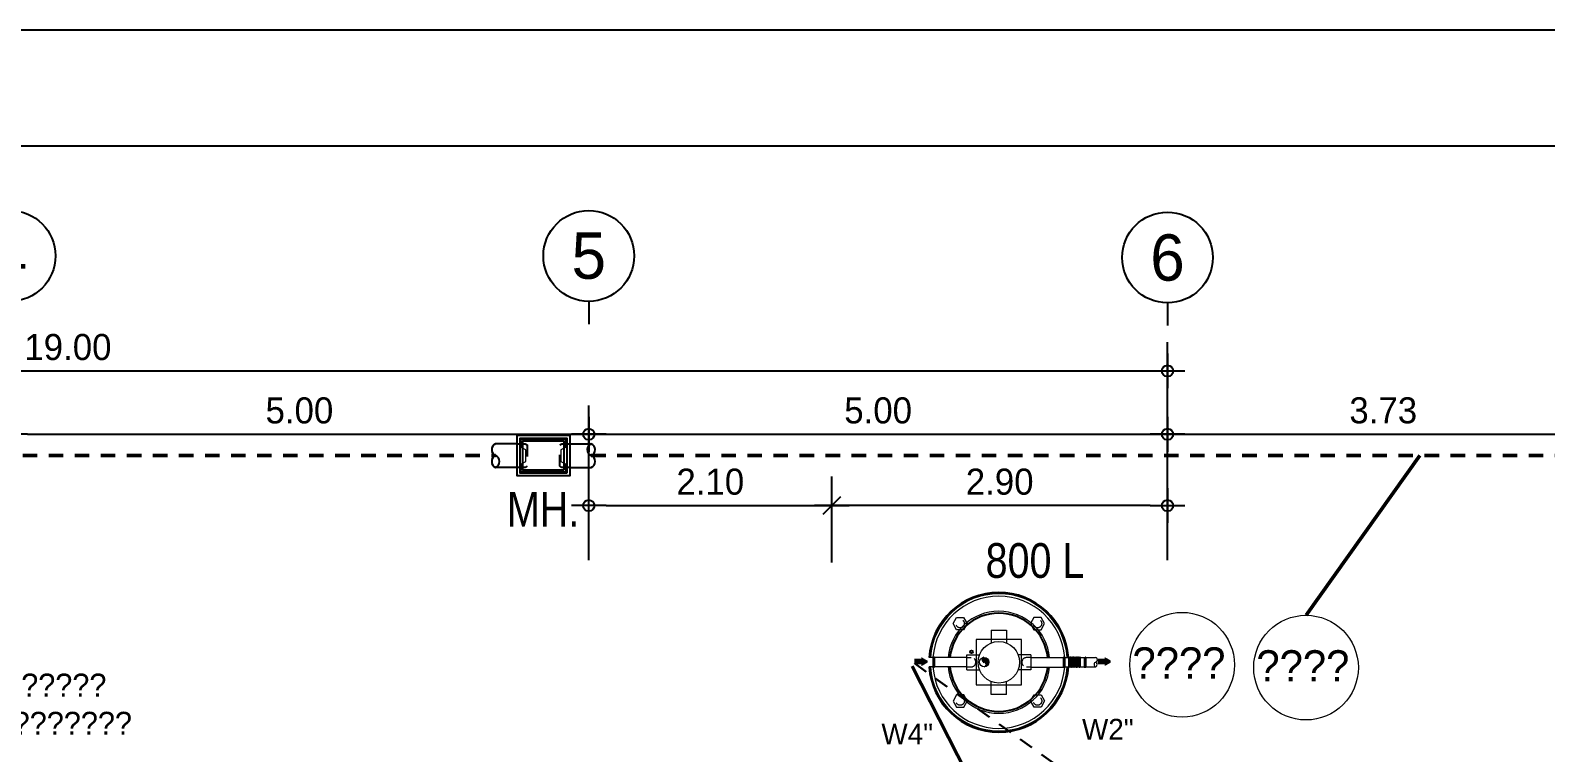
# Model space of a CAD drawing. Header units: inches. Extents: x -1366 to 1207, y -585 to 2554.
# Drawn here: x 733.99 to 747.08, y 2006.25 to 2012.49 of the extents above; entities that cross this region are included whole.
import ezdxf
from ezdxf.enums import TextEntityAlignment as Align

# ---------------------------------------------------------------- set-up
doc = ezdxf.new("R2010")
doc.units = ezdxf.units.IN
doc.header["$MEASUREMENT"] = 0
doc.header["$PDSIZE"] = 0.05
doc.linetypes.add('01-TOI$0$HIDDEN2', pattern=[0.1875, 0.125, -0.0625])
doc.linetypes.add('HIDDEN2', pattern=[0.1875, 0.125, -0.0625])
doc.layers.get('0').update_dxf_attribs({"linetype": 'CONTINUOUS'})
doc.layers.get('DEFPOINTS').update_dxf_attribs({"linetype": 'CONTINUOUS'})
for name, color, linetype, lineweight in [('0.01', 253, 'CONTINUOUS', 13), ('A-WALL', 2, 'CONTINUOUS', 13), ('d1', 2, 'CONTINUOUS', 18), ('f1', 1, 'CONTINUOUS', 9), ('f2', 7, 'CONTINUOUS', 5), ('wall2', 7, 'HIDDEN2', 5)]:
    doc.layers.add(name, color=color, linetype=linetype, lineweight=lineweight)
doc.layers.add('Bodr A3', color=13, linetype='CONTINUOUS', plot=False)
for name, color, linetype in [('DIM', 7, 'CONTINUOUS'), ('DIMS-BUBL', 5, 'CONTINUOUS'), ('GRID-BUBL', 5, 'CONTINUOUS'), ('GRID-TEXT', 3, 'CONTINUOUS'), ('HEAD', 7, 'CONTINUOUS'), ('L', 2, 'CONTINUOUS'), ('Line', 6, 'CONTINUOUS'), ('PIPE', 4, 'CONTINUOUS'), ('TEXT', 4, 'CONTINUOUS'), ('WALL', 7, 'CONTINUOUS')]:
    doc.layers.add(name, color=color, linetype=linetype)
doc.styles.add('cordia', font='CordiaUPC.ttf')
doc.styles.get("Standard").update_dxf_attribs({"font": 'CordiaUPC.ttf'})
doc.styles.add('style10', font='THSarabun.ttf')
doc.styles.add('STYLE3', font='upcdl.ttf')
doc.styles.add('style5', font='THSarabun.ttf')
doc.dimstyles.new('C-C100', dxfattribs={"dimtxt": 0.225, "dimasz": 0.15, "dimexe": 0.25, "dimexo": 0, "dimgap": 0.09, "dimtad": 1, "dimtih": 1, "dimtoh": 1, "dimzin": 0, "dimdsep": 46, "dimtxsty": 'style10', "dimblk1": 'B-2', "dimblk2": 'B-2', "dimsah": 1, "dimcen": 0.09, "dimdle": 0.18, "dimclrd": 1, "dimclre": 7, "dimclrt": 4, "dimadec": 0, "dimazin": 0, "dimtfac": 1, "dimtix": 1, "dimtmove": 2, "dimatfit": 3, "dimldrblk": 'B-2', "dimfxl": 1, "dimtolj": 1, "dimtzin": 0, "dimarcsym": 0})
doc.dimstyles.new('C-CC100', dxfattribs={"dimtxt": 0.225, "dimasz": 0.15, "dimexe": 0.25, "dimexo": 0, "dimgap": 0.09, "dimtad": 1, "dimtih": 1, "dimtoh": 1, "dimzin": 0, "dimdsep": 46, "dimtxsty": 'style10', "dimblk1": 'B-2', "dimblk2": 'B-2', "dimsah": 1, "dimcen": 0.09, "dimdle": 0.18, "dimclrd": 1, "dimclre": 7, "dimclrt": 2, "dimadec": 0, "dimazin": 0, "dimtfac": 1, "dimtix": 1, "dimtmove": 2, "dimatfit": 3, "dimldrblk": 'B-2', "dimfxl": 1, "dimtolj": 1, "dimtzin": 0, "dimarcsym": 0})
doc.dimstyles.new('C-L100', dxfattribs={"dimtxt": 0.225, "dimasz": 0.15, "dimexe": 0.25, "dimexo": 0, "dimgap": 0.09, "dimtad": 1, "dimtih": 1, "dimtoh": 1, "dimzin": 0, "dimdsep": 46, "dimtxsty": 'style10', "dimblk1": 'B-2', "dimblk2": 'B-3', "dimsah": 1, "dimcen": 0.09, "dimdle": 0.18, "dimclrd": 1, "dimclre": 7, "dimclrt": 4, "dimadec": 0, "dimazin": 0, "dimtfac": 1, "dimtix": 1, "dimtmove": 2, "dimatfit": 3, "dimldrblk": 'B-2', "dimfxl": 1, "dimtolj": 1, "dimtzin": 0, "dimarcsym": 0})

# ---------------------------------------------------------------- blocks, each defined once
blk = doc.blocks.new('B-2')
at = {"layer": 'DIM', "color": 2}
blk.add_line((0, 1), (0, -1), dxfattribs=at)
at = {"layer": 'DIM'}
blk.add_line((-1, 0), (1, 0), dxfattribs=at)
at = {"layer": 'DIM', "color": 2}
blk.add_circle((0, 0), 0.3249999999999993, dxfattribs=at)
blk = doc.blocks.new('*D709')
at = {"layer": 'DEFPOINTS', "color": 0, "transparency": 16777216}
for p in [(743.8116662609598, 2009.548961297462), (724.8116669439171, 2008.966672694704), (743.8116662609598, 2008.966672694704)]:
    blk.add_point(p, dxfattribs=at)
at = {"layer": 'DIM', "color": 7, "lineweight": -2, "transparency": 16777216}
for p, q in [((724.8116669439171, 2008.966672694704), (724.8116669439171, 2009.798961297462)), ((743.8116662609598, 2008.966672694704), (743.8116662609598, 2009.798961297462))]:
    blk.add_line(p, q, dxfattribs=at)
at = {"layer": 'DIM', "color": 1, "lineweight": -2, "transparency": 16777216}
blk.add_line((724.9616669439171, 2009.548961297462), (743.6616662609598, 2009.548961297462), dxfattribs=at)
at = {"layer": 'DIM', "color": 1, "lineweight": -2, "transparency": 16777216, "xscale": 0.15, "yscale": 0.15, "zscale": 0.15, "rotation": 180}
blk.add_blockref('B-2', (724.8116669439171, 2009.548961297462), dxfattribs=at)
at = {"layer": 'DIM', "color": 1, "lineweight": -2, "transparency": 16777216, "xscale": 0.15, "yscale": 0.15, "zscale": 0.15}
blk.add_blockref('B-2', (743.8116662609598, 2009.548961297462), dxfattribs=at)
at = {"layer": 'DIM', "color": 2, "transparency": 16777216, "insert": (734.3116666024384, 2009.754256328518), "char_height": 0.225, "attachment_point": 5, "style": 'style10'}
blk.add_mtext('\\A1;19.00', dxfattribs=at)
blk = doc.blocks.new('S-BBUP')
at = {"layer": 'GRID-BUBL'}
blk.add_line((0, 0.25), (0, 0), dxfattribs=at)
blk.add_circle((0, 0.7499999999999964), 0.5, dxfattribs=at)
at = {"layer": 'GRID-TEXT'}
blk.add_attdef('X', text='', height=0.5, dxfattribs=at).set_placement((0, 0.7499999999999964), align=Align.MIDDLE)
blk = doc.blocks.new('*D714')
at = {"layer": 'DEFPOINTS', "color": 0, "transparency": 16777216}
for p in [(743.8116697738886, 2009.001778211475), (738.8116697727289, 2008.509029708392), (743.8116697738886, 2008.509034150816)]:
    blk.add_point(p, dxfattribs=at)
at = {"layer": 'DIM', "color": 7, "lineweight": -2, "transparency": 16777216}
for p, q in [((738.8116697727289, 2008.509029708392), (738.8116697727289, 2009.251778211475)), ((743.8116697738886, 2008.509034150816), (743.8116697738886, 2009.251778211475))]:
    blk.add_line(p, q, dxfattribs=at)
at = {"layer": 'DIM', "color": 1, "lineweight": -2, "transparency": 16777216}
blk.add_line((738.9616697727289, 2009.001778211475), (743.6616697738887, 2009.001778211475), dxfattribs=at)
at = {"layer": 'DIM', "color": 1, "lineweight": -2, "transparency": 16777216, "xscale": 0.15, "yscale": 0.15, "zscale": 0.15, "rotation": 180}
blk.add_blockref('B-2', (738.8116697727289, 2009.001778211475), dxfattribs=at)
at = {"layer": 'DIM', "color": 1, "lineweight": -2, "transparency": 16777216, "xscale": 0.15, "yscale": 0.15, "zscale": 0.15}
blk.add_blockref('B-2', (743.8116697738886, 2009.001778211475), dxfattribs=at)
at = {"layer": 'DIM', "color": 4, "transparency": 16777216, "insert": (741.3116697733087, 2009.206840323277), "char_height": 0.225, "attachment_point": 5, "style": 'style10'}
blk.add_mtext('\\A1;5.00', dxfattribs=at)
blk = doc.blocks.new('B-3')
at = {"layer": 'DIM'}
blk.add_line((-1, 0), (1.000000000000001, 0), dxfattribs=at)
at = {"layer": 'DIM', "color": 7}
blk.add_line((-0.4949747468305832, -0.4949747468305827), (0.4949747468305832, 0.4949747468305823), dxfattribs=at)
blk = doc.blocks.new('*D717')
at = {"layer": 'DEFPOINTS', "color": 0, "transparency": 16777216}
for p in [(740.9116705553024, 2008.386038987641), (738.8116697727289, 2007.913700386632), (740.9116705553024, 2007.893298729233)]:
    blk.add_point(p, dxfattribs=at)
at = {"layer": 'DIM', "color": 7, "lineweight": -2, "transparency": 16777216}
for p, q in [((738.8116697727289, 2007.913700386632), (738.8116697727289, 2008.636038987641)), ((740.9116705553024, 2007.893298729233), (740.9116705553024, 2008.636038987641))]:
    blk.add_line(p, q, dxfattribs=at)
at = {"layer": 'DIM', "color": 1, "lineweight": -2, "transparency": 16777216}
blk.add_line((738.9616697727289, 2008.386038987641), (740.7616705553024, 2008.386038987641), dxfattribs=at)
at = {"layer": 'DIM', "color": 1, "lineweight": -2, "transparency": 16777216, "xscale": 0.15, "yscale": 0.15, "zscale": 0.15, "rotation": 180}
blk.add_blockref('B-2', (738.8116697727289, 2008.386038987641), dxfattribs=at)
at = {"layer": 'DIM', "color": 1, "lineweight": -2, "transparency": 16777216, "xscale": 0.15, "yscale": 0.15, "zscale": 0.15}
blk.add_blockref('B-3', (740.9116705553024, 2008.386038987641), dxfattribs=at)
at = {"layer": 'DIM', "color": 4, "transparency": 16777216, "insert": (739.8616701640157, 2008.591101099442), "char_height": 0.225, "attachment_point": 5, "style": 'style10'}
blk.add_mtext('\\A1;2.10', dxfattribs=at)
blk = doc.blocks.new('*D718')
at = {"layer": 'DEFPOINTS', "color": 0, "transparency": 16777216}
for p in [(740.9116705553024, 2008.386033042735), (740.9116705553024, 2007.893298729233), (743.8116697728317, 2007.913694441726)]:
    blk.add_point(p, dxfattribs=at)
at = {"layer": 'DIM', "color": 7, "lineweight": -2, "transparency": 16777216}
for p, q in [((740.9116705553024, 2007.893298729233), (740.9116705553024, 2008.636033042735)), ((743.8116697728317, 2007.913694441726), (743.8116697728317, 2008.636033042735))]:
    blk.add_line(p, q, dxfattribs=at)
at = {"layer": 'DIM', "color": 1, "lineweight": -2, "transparency": 16777216}
blk.add_line((743.6616697728317, 2008.386033042735), (741.0616705553024, 2008.386033042735), dxfattribs=at)
at = {"layer": 'DIM', "color": 1, "lineweight": -2, "transparency": 16777216, "xscale": 0.15, "yscale": 0.15, "zscale": 0.15}
blk.add_blockref('B-2', (743.8116697728317, 2008.386033042735), dxfattribs=at)
at = {"layer": 'DIM', "color": 1, "lineweight": -2, "transparency": 16777216, "xscale": 0.15, "yscale": 0.15, "zscale": 0.15, "rotation": 180}
blk.add_blockref('B-3', (740.9116705553024, 2008.386033042735), dxfattribs=at)
at = {"layer": 'DIM', "color": 4, "transparency": 16777216, "insert": (742.361670164067, 2008.59132807379), "char_height": 0.225, "attachment_point": 5, "style": 'style10'}
blk.add_mtext('\\A1;2.90', dxfattribs=at)
blk = doc.blocks.new('*D720')
at = {"layer": 'DEFPOINTS', "color": 0, "transparency": 16777216}
for p in [(738.8116697726252, 2009.001778199578), (733.8116697726263, 2008.529433653663), (738.8116697726252, 2008.509043886076)]:
    blk.add_point(p, dxfattribs=at)
at = {"layer": 'DIM', "color": 7, "lineweight": -2, "transparency": 16777216}
for p, q in [((733.8116697726263, 2008.529433653663), (733.8116697726263, 2009.251778199578)), ((738.8116697726252, 2008.509043886076), (738.8116697726252, 2009.251778199578))]:
    blk.add_line(p, q, dxfattribs=at)
at = {"layer": 'DIM', "color": 1, "lineweight": -2, "transparency": 16777216}
blk.add_line((733.9616697726262, 2009.001778199578), (738.6616697726253, 2009.001778199578), dxfattribs=at)
at = {"layer": 'DIM', "color": 1, "lineweight": -2, "transparency": 16777216, "xscale": 0.15, "yscale": 0.15, "zscale": 0.15, "rotation": 180}
blk.add_blockref('B-2', (733.8116697726263, 2009.001778199578), dxfattribs=at)
at = {"layer": 'DIM', "color": 1, "lineweight": -2, "transparency": 16777216, "xscale": 0.15, "yscale": 0.15, "zscale": 0.15}
blk.add_blockref('B-2', (738.8116697726252, 2009.001778199578), dxfattribs=at)
at = {"layer": 'DIM', "color": 4, "transparency": 16777216, "insert": (736.3116697726257, 2009.206840311379), "char_height": 0.225, "attachment_point": 5, "style": 'style10'}
blk.add_mtext('\\A1;5.00', dxfattribs=at)
blk = doc.blocks.new('*D734')
at = {"layer": 'DEFPOINTS', "color": 0, "transparency": 16777216}
for p in [(747.5393966604618, 2009.001778211475), (743.8116697738886, 2008.529439610467), (747.5393966604618, 2008.509037953068)]:
    blk.add_point(p, dxfattribs=at)
at = {"layer": 'DIM', "color": 7, "lineweight": -2, "transparency": 16777216}
for p, q in [((743.8116697738886, 2008.529439610467), (743.8116697738886, 2009.251778211475)), ((747.5393966604618, 2008.509037953068), (747.5393966604618, 2009.251778211475))]:
    blk.add_line(p, q, dxfattribs=at)
at = {"layer": 'DIM', "color": 1, "lineweight": -2, "transparency": 16777216}
blk.add_line((743.9616697738886, 2009.001778211475), (747.3893966604618, 2009.001778211475), dxfattribs=at)
at = {"layer": 'DIM', "color": 1, "lineweight": -2, "transparency": 16777216, "xscale": 0.15, "yscale": 0.15, "zscale": 0.15, "rotation": 180}
blk.add_blockref('B-2', (743.8116697738886, 2009.001778211475), dxfattribs=at)
at = {"layer": 'DIM', "color": 1, "lineweight": -2, "transparency": 16777216, "xscale": 0.15, "yscale": 0.15, "zscale": 0.15}
blk.add_blockref('B-3', (747.5393966604618, 2009.001778211475), dxfattribs=at)
at = {"layer": 'DIM', "color": 4, "transparency": 16777216, "insert": (745.6755332171751, 2009.207306161786), "char_height": 0.225, "attachment_point": 5, "style": 'style10'}
blk.add_mtext('\\A1;3.73', dxfattribs=at)
blk = doc.blocks.new('*X133')
at = {"color": 0}
for p, q in [((4.500591891479366, 4.025), (4.605025397142815, 4.025)), ((4.500591891479366, 4.02375), (4.607190460652276, 4.02375)), ((4.500591891479366, 4.0225), (4.609355524161738, 4.0225)), ((4.500591891479366, 4.02125), (4.611520587671198, 4.02125)), ((4.500591891479366, 4.02), (4.613685651180659, 4.02)), ((4.500591891479366, 4.01875), (4.615850714690121, 4.01875)), ((4.500591891479366, 4.0175), (4.618015778199582, 4.0175)), ((4.500591891479366, 4.01625), (4.620180841709042, 4.01625)), ((4.500591891479366, 4.015), (4.622345905218505, 4.015)), ((4.500591891479366, 4.01375), (4.624510968727965, 4.01375)), ((4.576339022168385, 4.04125), (4.576879571519822, 4.04125)), ((4.576339022168385, 4.04), (4.579044635029282, 4.04)), ((4.576339022168385, 4.03875), (4.581209698538743, 4.03875)), ((4.576339022168385, 4.0375), (4.583374762048205, 4.0375)), ((4.576339022168385, 4.03625), (4.585539825557666, 4.03625)), ((4.576339022168385, 4.035), (4.587704889067126, 4.035)), ((4.576339022168385, 4.03375), (4.589869952576587, 4.03375)), ((4.576339022168385, 4.0325), (4.592035016086049, 4.0325)), ((4.576339022168385, 4.03125), (4.59420007959551, 4.03125)), ((4.576339022168385, 4.03), (4.59636514310497, 4.03)), ((4.576339022168385, 4.02875), (4.598530206614431, 4.02875)), ((4.576339022168385, 4.0275), (4.600695270123893, 4.0275)), ((4.576339022168385, 4.02625), (4.602860333633354, 4.02625)), ((4.500591891479366, 4.0125), (4.626676032237426, 4.0125)), ((4.500591891479366, 4.01125), (4.628841095746886, 4.01125)), ((4.500591891479366, 4.01), (4.631006159256349, 4.01)), ((4.500591891479366, 4.00875), (4.633171222765809, 4.00875)), ((4.500591891479366, 4.0075), (4.63533628627527, 4.0075)), ((4.500591891479366, 4.00625), (4.637501349784732, 4.00625)), ((4.500591891479366, 4.005), (4.637994396679455, 4.005)), ((4.500591891479366, 4.00375), (4.635829333169995, 4.00375)), ((4.500591891479366, 4.0025), (4.633664269660534, 4.0025)), ((4.500591891479366, 4.00125), (4.631499206151072, 4.00125)), ((4.500591891479366, 4), (4.629334142641611, 4)), ((4.500591891479366, 3.99875), (4.627169079132151, 3.99875)), ((4.500591891479366, 3.9975), (4.625004015622689, 3.9975)), ((4.500591891479366, 3.99625), (4.622838952113229, 3.99625)), ((4.500591891479366, 3.995), (4.620673888603767, 3.995)), ((4.500591891479366, 3.99375), (4.618508825094306, 3.99375)), ((4.500591891479366, 3.9925), (4.616343761584845, 3.9925)), ((4.500591891479366, 3.99125), (4.614178698075383, 3.99125)), ((4.500591891479366, 3.99), (4.612013634565923, 3.99)), ((4.500591891479366, 3.98875), (4.609848571056461, 3.98875)), ((4.500591891479366, 3.9875), (4.607683507547001, 3.9875)), ((4.500591891479366, 3.98625), (4.605518444037539, 3.98625)), ((4.576339022168385, 3.985), (4.603353380528078, 3.985)), ((4.576339022168385, 3.98375), (4.601188317018617, 3.98375)), ((4.576339022168385, 3.9825), (4.599023253509156, 3.9825)), ((4.576339022168385, 3.98125), (4.596858189999695, 3.98125)), ((4.576339022168385, 3.98), (4.594693126490234, 3.98)), ((4.576339022168385, 3.97875), (4.592528062980773, 3.97875)), ((4.576339022168385, 3.9775), (4.590362999471312, 3.9775)), ((4.576339022168385, 3.97625), (4.588197935961851, 3.97625)), ((4.576339022168385, 3.975), (4.58603287245239, 3.975)), ((4.576339022168385, 3.97375), (4.583867808942928, 3.97375)), ((4.576339022168385, 3.9725), (4.581702745433467, 3.9725)), ((4.576339022168385, 3.97125), (4.579537681924006, 3.97125)), ((4.576339022168385, 3.97), (4.577372618414545, 3.97))]:
    blk.add_line(p, q, dxfattribs=at)

msp = doc.modelspace()

# ---------------------------------------------------------------- hatches: boundary and pattern name
msp.add_hatch(color=256).paths.add_polyline_path([(742.2282514090657, 2007.074335798858, 0.7897178999567367), (742.2282774012833, 2007.033560471774, -0.7897178999577046), (742.2283033935005, 2006.992785144689, 0.4142135623733279), (742.2690527283689, 2007.033586463991, 0.4142135623731614)])

# ---------------------------------------------------------------- linework, layer by layer
at = {"lineweight": 50}
for p, q in [((745.9914112738309, 2008.818169105961), (745.0083167362282, 2007.438474467779)), ((742.3616759526539, 2005.517894750788), (741.6069240752045, 2006.998803197055))]:
    msp.add_line(p, q, dxfattribs=at)
at = {"linetype": '01-TOI$0$HIDDEN2', "lineweight": 30}
msp.add_line((741.624632292789, 2007.023513052201), (743.5336232664699, 2005.655442404721), dxfattribs=at)
at = {"lineweight": 18}
for centre in [(743.9376526911328, 2007.011440236932), (745.0083167362282, 2006.986267682912)]:
    msp.add_circle(centre, 0.4522067848671739, dxfattribs=at)
at = {"layer": 'A-WALL', "color": 1}
msp.add_lwpolyline([(738.2684711492105, 2008.767510185098), (738.2684711492105, 2008.8687307928), (738.2281323811752, 2008.888900176818), (738.2281323811752, 2008.95949302088), (738.6113506775124, 2008.95949302088), (738.6113506775124, 2008.888900176818), (738.5710119094759, 2008.8687307928), (738.5710119094759, 2008.767883872711), (738.6113506775124, 2008.747714488694), (738.6113506775124, 2008.677121644632), (738.2281323811752, 2008.677121644632), (738.2281323811752, 2008.74734080108)], close=True, dxfattribs=at)
at = {"layer": 'Bodr A3'}
msp.add_lwpolyline([(712.8852396065421, 1982.791566582259), (754.8852396065421, 1982.791566582259), (754.8852396065421, 2012.491566582259), (712.8852396065421, 2012.491566582259)], close=True, dxfattribs=at)
at = {"layer": 'd1'}
for p, q in [((742.0769865275211, 2007.074239375115), (741.7992823871937, 2007.074062352712)), ((742.6315319212035, 2007.073109882117), (742.9092360615309, 2007.073286904519)), ((743.1062655742089, 2007.074895488666), (743.1909877418243, 2007.074949494781)), ((742.0770385119558, 2006.992688720945), (741.7993343716284, 2006.992511698543)), ((742.6315839056383, 2006.991559227947), (742.9096091730128, 2006.991736455052)), ((743.1063175586437, 2006.993344834497), (743.1910397262591, 2006.993398840612))]:
    msp.add_line(p, q, dxfattribs=at)
msp.add_circle((742.2282774012833, 2007.033560471774), 0.0407753353691496, dxfattribs=at)
for centre, radius, start, end in [((743.1844277757418, 2007.054846991751), 0.0211457745919914, 289.2436940927908, 71.92715768519491), ((742.2234324549199, 2007.013169711537), 0.0209584495671983, 283.4389588866824, 76.63408745075934), ((743.1986603761575, 2007.014076667608), 0.0220373962655933, 109.2436940927908, 249.7690339057586), ((743.1793126323323, 2007.014243363642), 0.0239169160289712, 299.3620332845392, 59.65069471406873)]:
    msp.add_arc(centre, radius, start, end, dxfattribs=at)
at = {"layer": 'f1'}
for p, q in [((741.7946068966276, 2007.074359886606), (741.7511934058814, 2007.074332212692)), ((741.7845883987634, 2007.074353500318), (741.7846407663233, 2006.992201817827)), ((741.7939389967707, 2007.074359460853), (741.7939913643309, 2006.992207778362)), ((741.7992821956311, 2007.074362866873), (741.7993345631912, 2006.992211184382)), ((742.9092349246387, 2007.075070405834), (742.9092872921985, 2006.992918723343)), ((742.9139102236422, 2007.075073386102), (742.95732371439, 2007.075101060015)), ((742.9145781235006, 2007.075073811854), (742.9146304910605, 2006.992922129363)), ((742.9239287215078, 2007.075079772389), (742.9239810890676, 2006.992928089898)), ((742.95732371439, 2007.075101060015), (742.9573780446858, 2006.989870332869)), ((742.9606610784288, 2007.078452862626), (742.9573780446858, 2006.989870332869)), ((742.9640637551113, 2006.996573927033), (742.9673443475026, 2007.071757772455)), ((742.9740190755829, 2007.078461377676), (742.9707470241851, 2006.989878836862)), ((742.9807023446565, 2007.071766287505), (742.9774217522638, 2006.996582442083)), ((742.9873770727354, 2007.078469892727), (742.9841050213377, 2006.989887351912)), ((742.994060341809, 2007.071774802556), (742.9907797494179, 2006.996590957133)), ((743.0007350698879, 2007.078478407777), (742.9974630184915, 2006.989895866962)), ((743.0074183389615, 2007.071783317606), (743.0041377465704, 2006.996599472184)), ((743.014093067042, 2007.078486922827), (743.0108210156427, 2006.989904382013)), ((743.0207763361159, 2007.071791832656), (743.017495743723, 2006.996607987234)), ((743.0274510641946, 2007.078495437877), (743.0241790127968, 2006.989912897063)), ((743.0341343332668, 2007.071800347707), (743.0308537408771, 2006.996616502285)), ((743.0408090613473, 2007.078503952928), (743.0375370099496, 2006.989921412113)), ((743.0474923304209, 2007.071808862757), (743.0442117380283, 2006.996625017335)), ((743.0541670585012, 2007.078512467978), (743.0508950071021, 2006.989929927164)), ((743.058176592895, 2007.075165348646), (743.1015900836428, 2007.075193022559)), ((743.058176592895, 2007.075165348646), (743.0582289604549, 2006.993013666155)), ((743.091972202958, 2007.075186891645), (743.0920245705179, 2006.993035209154)), ((743.1015900836428, 2007.075193022559), (743.1016424512027, 2006.993041340068)), ((743.1062653826464, 2007.075196002827), (743.1063177502062, 2006.993044320336)), ((741.7946592641874, 2006.992208204115), (741.7512457734413, 2006.992180530201)), ((741.7853419573999, 2006.992202264801), (741.7853425658095, 2006.991247821204)), ((741.7853428032481, 2006.990875339307), (741.7853432147922, 2006.990229729013)), ((741.7857326663634, 2006.992202513858), (741.7857333473496, 2006.991134215548)), ((741.7860115404014, 2006.989562254909), (741.7862370622906, 2006.989562398667)), ((741.7914450612061, 2006.98919210552), (741.7872691972661, 2006.989189443617)), ((741.7914455360267, 2006.988447229911), (741.7872696720867, 2006.988444568008)), ((741.792291790036, 2006.990021428495), (741.7921660623092, 2006.99002134835)), ((741.7926827891472, 2006.989566507493), (741.792457267258, 2006.989566363735)), ((741.7929582968959, 2006.992207119834), (741.7929589778823, 2006.991138821524)), ((741.7933490058592, 2006.992207368891), (741.7933496142691, 2006.991252925294)), ((741.7933498517075, 2006.990880443397), (741.7933502632513, 2006.990234833104)), ((742.9139625912021, 2006.99292170361), (742.9573760819499, 2006.992949377524)), ((742.9152728495287, 2006.992922538834), (742.9152734579386, 2006.991968095237)), ((742.915273695377, 2006.99159561334), (742.9152741069211, 2006.990950003047)), ((742.9156635584936, 2006.992922787891), (742.9156642394801, 2006.991854489582)), ((742.9159424325319, 2006.990282528942), (742.9161679544211, 2006.990282672701)), ((742.9163328513487, 2006.990737948058), (742.9164585790741, 2006.990738028204)), ((742.9171806367933, 2006.98990970525), (742.9213565007317, 2006.989912367154)), ((742.9171811116139, 2006.989164829641), (742.9213569755525, 2006.989167491544)), ((742.922613681279, 2006.990286781527), (742.9223881593898, 2006.990286637768)), ((742.922889189028, 2006.992927393867), (742.9228898700142, 2006.991859095557)), ((742.923279897991, 2006.992927642924), (742.9232805064009, 2006.991973199327)), ((742.9232807438393, 2006.99160071743), (742.9232811553834, 2006.990955107137)), ((743.0582289604549, 2006.993013666155), (743.1016424512027, 2006.993041340068)), ((743.0926669289893, 2006.993035618625), (743.0926675373989, 2006.992081175028)), ((743.0926677748375, 2006.991708693131), (743.0926681863814, 2006.991063082838)), ((743.0930576379528, 2006.993035867682), (743.093058318939, 2006.991967569373)), ((743.0933365119909, 2006.990395608733), (743.0935620338801, 2006.990395752492)), ((743.0945747162509, 2006.990022785041), (743.0987505801907, 2006.990025446945)), ((743.0945751910715, 2006.989277909432), (743.0987510550115, 2006.989280571335)), ((743.1000077607366, 2006.990399861318), (743.0997822388474, 2006.990399717559)), ((743.1002832684853, 2006.993040473658), (743.1002839494718, 2006.991972175348)), ((743.1006739774487, 2006.993040722715), (743.1006745858583, 2006.992086279118)), ((743.1006748232967, 2006.991713797221), (743.1006752348408, 2006.991068186928))]:
    msp.add_line(p, q, dxfattribs=at)
for points in [[(741.7843529753331, 2006.992201634375, 0.0573176848273075), (741.7843252650209, 2006.991959342307, 0.1298903614386412), (741.7843531969918, 2006.991853907176, 0.0422197238641389), (741.784485620745, 2006.991661046417, 0.0222975392552602), (741.784780868054, 2006.991331576922, 0.0589530104337124), (741.7853654228429, 2006.99086102565, -0.1009355399458523), (741.7856848768595, 2006.990556677951, -0.0258924275732519), (741.7858381881881, 2006.990310310934, -0.0081319268808828), (741.7862716173179, 2006.989494988066, -0.0293551253736896), (741.7864525647583, 2006.989082789819, 0.0605556526830951), (741.7865528262512, 2006.988888273663, 0.1720089231143329), (741.7865836054825, 2006.988865679671, 0.0430471570641487), (741.7867289094888, 2006.988835240493)], [(741.784589712033, 2006.992201785282, 0.0326242948396), (741.7847642372876, 2006.991883265067, 0.040866909058604), (741.784939389393, 2006.991651982958, 0.0286158276324982), (741.7853652144345, 2006.991227576906, 0.1251259338076686), (741.7854891355153, 2006.991163446835, 0.0433565792381416), (741.7856700265734, 2006.991137597635, 0.0109376545241316), (741.7863926822329, 2006.991113448329, 0.0208193524414549), (741.7867739984486, 2006.991124930221, -0.0262650897335395), (741.7870764121749, 2006.991130742329, -0.1784894149845727), (741.7872753419624, 2006.991049770044, -0.0901547101801724), (741.787527142679, 2006.990719334672)], [(741.794101251226, 2006.992207848409, -0.0326242948396), (741.7939271321943, 2006.991889105952, -0.040866909058604), (741.7937522750926, 2006.991657600729, -0.0286158276324982), (741.7933269914722, 2006.991232652137, -0.1251259338076686), (741.7932031522528, 2006.991168364132, -0.0433565792381416), (741.7930222942953, 2006.991142284335, -0.0109376545241316), (741.7922996700108, 2006.991117213736, -0.0208193524414549), (741.791918339467, 2006.991128209479, 0.0262650897335395), (741.7916159185766, 2006.991133636036, 0.1784894149845727), (741.7914170921822, 2006.991052410201, 0.0901547101801724), (741.7911657129418, 2006.990721654078)], [(741.7943379879262, 2006.992207999317, -0.0573176848273075), (741.7943660071135, 2006.991965742774, -0.1298903614386412), (741.7943382095846, 2006.991860272119, -0.0422197238641389), (741.7942060318185, 2006.991667242689, -0.0222975392552602), (741.793911204788, 2006.991337397052, -0.0589530104337124), (741.793327250381, 2006.990866100914, 0.1009355399458523), (741.793008184635, 2006.990561346191, 0.0258924275732519), (741.7928551875241, 2006.990314783917, 0.0081319268808828), (741.7924227982005, 2006.989498909134, 0.0293551253736896), (741.7922423764182, 2006.989086480532, -0.0605556526830951), (741.7921423629966, 2006.988891836711, -0.1720089231143329), (741.7921116125942, 2006.988869203497, -0.0430471570641487), (741.7919663475125, 2006.988838579096)], [(742.9142838674636, 2006.992921908408, 0.0573176848273075), (742.914256157153, 2006.99267961634, 0.1298903614386412), (742.9142840891222, 2006.99257418121, 0.0422197238641389), (742.9144165128741, 2006.992381320451, 0.0222975392552602), (742.9147117601847, 2006.992051850955, 0.0589530104337124), (742.9152963149718, 2006.991581299683, -0.1009355399458523), (742.9156157689913, 2006.991276951984, -0.0258924275732519), (742.9157690803186, 2006.991030584967, -0.0081319268808828), (742.9162025094497, 2006.990215262099, -0.0293551253736896), (742.9163834568888, 2006.989803063852, 0.0605556526830951), (742.9164837183816, 2006.989608547696, 0.1720089231143329), (742.9165144976128, 2006.989585953704, 0.0430471570641487), (742.9166598016193, 2006.989555514526)], [(742.9145206041649, 2006.992922059315, 0.0326242948396), (742.9146951294197, 2006.992603539101, 0.040866909058604), (742.9148702815232, 2006.992372256991, 0.0286158276324982), (742.9152961065647, 2006.991947850939, 0.1251259338076686), (742.9154200276441, 2006.991883720868, 0.0433565792381416), (742.9156009187022, 2006.991857871668, 0.0109376545241316), (742.9163235743633, 2006.991833722362, 0.0208193524414549), (742.916704890579, 2006.991845204254, -0.0262650897335395), (742.9170073043051, 2006.991851016363, -0.1784894149845727), (742.9172062340942, 2006.991770044077, -0.0901547101801724), (742.9174580348094, 2006.991439608706)], [(742.9240321433567, 2006.992928122443, -0.0326242948396), (742.9238580243234, 2006.992609379985, -0.040866909058604), (742.9236831672233, 2006.992377874762, -0.0286158276324982), (742.923257883604, 2006.991952926171, -0.1251259338076686), (742.9231340443832, 2006.991888638165, -0.0433565792381416), (742.9229531864271, 2006.991862558369, -0.0109376545241316), (742.9222305621413, 2006.991837487769, -0.0208193524414549), (742.9218492315972, 2006.991848483512, 0.0262650897335395), (742.9215468107086, 2006.99185391007, 0.1784894149845727), (742.9213479843127, 2006.991772684234, 0.0901547101801724), (742.9210966050723, 2006.991441928111)], [(742.9242688800564, 2006.99292827335, -0.0573176848273075), (742.9242968992439, 2006.992686016807, -0.1298903614386412), (742.924269101715, 2006.992580546152, -0.0422197238641389), (742.9241369239489, 2006.992387516723, -0.0222975392552602), (742.9238420969184, 2006.992057671085, -0.0589530104337124), (742.9232581425115, 2006.991586374947, 0.1009355399458523), (742.9229390767641, 2006.991281620224, 0.0258924275732519), (742.9227860796545, 2006.99103505795, 0.0081319268808828), (742.9223536903296, 2006.990219183167, 0.0293551253736896), (742.9221732685501, 2006.989806754565, -0.0605556526830951), (742.9220732551257, 2006.989612110744, -0.1720089231143329), (742.922042504726, 2006.989589477531, -0.0430471570641487), (742.9218972396429, 2006.989558853129)], [(743.0916779469226, 2006.993034988199, 0.0573176848273075), (743.0916502366103, 2006.992792696131, 0.1298903614386412), (743.0916781685812, 2006.992687261, 0.0422197238641389), (743.0918105923329, 2006.992494400242, 0.0222975392552602), (743.0921058396436, 2006.992164930746, 0.0589530104337124), (743.0926903944307, 2006.991694379474, -0.1009355399458523), (743.0930098484487, 2006.991390031775, -0.0258924275732519), (743.0931631597775, 2006.991143664758, -0.0081319268808828), (743.0935965889073, 2006.99032834189, -0.0293551253736896), (743.0937775363477, 2006.989916143643, 0.0605556526830951), (743.0938777978392, 2006.989721627487, 0.1720089231143329), (743.0939085770719, 2006.989699033495, 0.0430471570641487), (743.0940538810783, 2006.989668594317)], [(743.0919146836225, 2006.993035139106, 0.0326242948396), (743.092089208877, 2006.992716618892, 0.040866909058604), (743.0922643609822, 2006.992485336782, 0.0286158276324982), (743.0926901860237, 2006.99206093073, 0.1251259338076686), (743.0928141071031, 2006.991996800659, 0.0433565792381416), (743.0929949981628, 2006.991970951459, 0.0109376545241316), (743.0937176538223, 2006.991946802153, 0.0208193524414549), (743.094098970038, 2006.991958284045, -0.0262650897335395), (743.0944013837643, 2006.991964096154, -0.1784894149845727), (743.0946003135516, 2006.991883123868, -0.0901547101801724), (743.0948521142684, 2006.991552688497)], [(743.1014262228155, 2006.993041202234, -0.0326242948396), (743.1012521037837, 2006.992722459776, -0.040866909058604), (743.101077246682, 2006.992490954553, -0.0286158276324982), (743.1006519630614, 2006.992066005962, -0.1251259338076686), (743.1005281238406, 2006.992001717956, -0.0433565792381416), (743.1003472658847, 2006.99197563816, -0.0109376545241316), (743.0996246416003, 2006.99195056756, -0.0208193524414549), (743.0992433110564, 2006.991961563303, 0.0262650897335395), (743.098940890166, 2006.991966989861, 0.1784894149845727), (743.0987420637716, 2006.991885764025, 0.0901547101801724), (743.0984906845313, 2006.991555007902)], [(743.1016629595154, 2006.993041353141, -0.0573176848273075), (743.1016909787029, 2006.992799096598, -0.1298903614386412), (743.101663181174, 2006.992693625943, -0.0422197238641389), (743.1015310034063, 2006.992500596514, -0.0222975392552602), (743.1012361763774, 2006.992170750876, -0.0589530104337124), (743.1006522219691, 2006.991699454738, 0.1009355399458523), (743.1003331562245, 2006.991394700015, 0.0258924275732519), (743.1001801591133, 2006.991148137742, 0.0081319268808828), (743.0997477697899, 2006.990332262958, 0.0293551253736896), (743.0995673480077, 2006.989919834356, -0.0605556526830951), (743.0994673345845, 2006.989725190535, -0.1720089231143329), (743.0994365841834, 2006.989702557322, -0.0430471570641487), (743.0992913191019, 2006.98967193292)]]:
    msp.add_lwpolyline(points, format="xyb", dxfattribs=at)
for points in [[(741.7870544076088, 2006.988816868744), (741.7882071584718, 2006.986823181724), (741.7905101175086, 2006.986824649745), (741.7916603256826, 2006.988819804784), (741.7905075748226, 2006.990813491804), (741.7882046157856, 2006.990812023783)], [(742.9215717652082, 2006.989540066418), (742.9204215570344, 2006.987544911378), (742.9181185979974, 2006.987543443358), (742.916965847136, 2006.989537130377), (742.9181160553114, 2006.991532285417), (742.9204190143482, 2006.991533753437)], [(743.0989658446688, 2006.989653146209), (743.0978156364918, 2006.987657991169), (743.0955126774547, 2006.987656523149), (743.094359926595, 2006.989650210168), (743.095510134769, 2006.991645365208), (743.0978130938058, 2006.991646833228)]]:
    msp.add_lwpolyline(points, close=True, dxfattribs=at)
for centre, radius in [((742.3542854862926, 2007.032476187851), 0.1794114756242584), ((741.7893476285008, 2006.988836909794), 0.0026187195438929), ((742.9192785206312, 2006.989557183828), 0.0026187195438929), ((743.0966726000902, 2006.989670263618), 0.0026187195438929)]:
    msp.add_circle(centre, radius, dxfattribs=at)
for centre, radius, start, end in [((742.3542854862926, 2007.032476187851), 0.5706418951895287, 4.28159454373266, 175.8217075920932), ((742.3542854862926, 2007.032476187851), 0.4403736219868165, 5.307697028970181, 174.5715519223434), ((741.7969445461292, 2007.07436137674), 0.0023376499767133, 0.0365231687174774, 180.0365231687174), ((742.9115725741403, 2007.075071895968), 0.0023376499767133, 0.0365231687174774, 180.0365231687174), ((742.9606632072012, 2007.075113347885), 0.0033395154192358, 359.8622239335069, 180.2108224039128), ((742.96734221873, 2007.075097287196), 0.0033395154192358, 179.862223933507, 0.210822403938903), ((742.9740212043553, 2007.075121862935), 0.0033395154192358, 359.8622239335069, 180.2108224039128), ((742.9807002158841, 2007.075105802246), 0.0033395154192358, 179.862223933507, 0.210822403938903), ((742.9873792015078, 2007.075130377986), 0.0033395154192358, 359.8622239335069, 180.2108224039128), ((742.9940582130366, 2007.075114317296), 0.0033395154192358, 179.862223933507, 0.210822403938903), ((743.0007371986603, 2007.075138893036), 0.0033395154192358, 359.8622239335069, 180.2108224039128), ((743.0074162101891, 2007.075122832347), 0.0033395154192358, 179.862223933507, 0.210822403938903), ((743.0140951958144, 2007.075147408086), 0.0033395154192358, 359.8622239335069, 180.2108224039128), ((743.0207742073433, 2007.075131347397), 0.0033395154192358, 179.862223933507, 0.210822403938903), ((743.027453192967, 2007.075155923137), 0.0033395154192358, 359.8622239335069, 180.2108224039128), ((743.0341322044944, 2007.075139862448), 0.0033395154192358, 179.862223933507, 0.210822403938903), ((743.0408111901197, 2007.075164438187), 0.0033395154192358, 359.8622239335069, 180.2108224039128), ((743.0474902016485, 2007.075148377498), 0.0033395154192358, 179.862223933507, 0.210822403938903), ((743.0541691872736, 2007.075172953238), 0.0033395154192358, 359.8622239335069, 180.2108224039128), ((743.0608481988011, 2007.075156892548), 0.0033395154192358, 179.862223933507, 216.906774302773), ((743.1039277331429, 2007.075194512693), 0.0023376499767134, 0.0365231687174774, 180.0365231687174), ((742.3542854862926, 2007.032476187851), 0.5706418951895287, 184.016872449098, 355.9068995568386), ((741.7860111146488, 2006.990230154766), 0.0006678999933467, 180.0365231687174, 270.0365231687175), ((741.7895865066191, 2006.995225538635), 0.0030365337285076, 224.333985428639, 315.739060908786), ((741.7926823633948, 2006.990234407351), 0.0006678999933467, 270.0365231687175, 0.0365231687174774), ((741.7969969136893, 2006.992209694248), 0.0023376499767134, 180.0365231687174, 0.0365231687174774), ((742.3542854862926, 2007.032476187851), 0.4403736219868165, 185.1971389189306, 354.6821448093939), ((742.9116249417002, 2006.992920213476), 0.0023376499767134, 180.0365231687174, 0.0365231687174774), ((742.9159420067795, 2006.990950428799), 0.0006678999933467, 180.0365231687174, 270.0365231687175), ((742.9190314978518, 2006.995945502931), 0.0030365337285076, 224.333985428639, 315.739060908786), ((742.9226132555266, 2006.990954681384), 0.0006678999933467, 270.0365231687175, 0.0365231687174774), ((742.9573868982598, 2006.993209836552), 0.0033395154192358, 269.8480998168017, 0.210822403938903), ((742.9640658838837, 2006.993234412292), 0.0033395154192358, 359.8622239335069, 180.2108224039128), ((742.9707448954125, 2006.993218351603), 0.0033395154192358, 179.862223933507, 0.210822403938903), ((742.9774238810364, 2006.993242927342), 0.0033395154192358, 359.8622239335069, 180.2108224039128), ((742.9841028925653, 2006.993226866653), 0.0033395154192358, 179.862223933507, 0.210822403938903), ((742.9907818781903, 2006.993251442392), 0.0033395154192358, 359.8622239335069, 180.2108224039128), ((742.9974608897192, 2006.993235381704), 0.0033395154192358, 179.862223933507, 0.210822403938903), ((743.0041398753428, 2006.993259957443), 0.0033395154192358, 359.8622239335069, 180.2108224039128), ((743.0108188868703, 2006.993243896754), 0.0033395154192358, 179.862223933507, 0.210822403938903), ((743.0174978724954, 2006.993268472493), 0.0033395154192358, 359.8622239335069, 180.2108224039128), ((743.0241768840242, 2006.993252411804), 0.0033395154192358, 179.862223933507, 0.210822403938903), ((743.0308558696497, 2006.993276987544), 0.0033395154192358, 359.8622239335069, 180.2108224039128), ((743.037534881177, 2006.993260926855), 0.0033395154192358, 179.862223933507, 0.210822403938903), ((743.0442138668006, 2006.993285502594), 0.0033395154192358, 359.8622239335069, 180.2108224039128), ((743.0508928783297, 2006.993269441905), 0.0033395154192358, 179.862223933507, 0.210822403938903), ((743.0575718639548, 2006.993294017644), 0.0033395154192358, 78.69186117563235, 180.2108224039128), ((743.0933360862384, 2006.99106350859), 0.0006678999933467, 180.0365231687174, 270.0365231687175), ((743.1000073349842, 2006.991067761175), 0.0006678999933467, 270.0365231687175, 0.0365231687174774), ((743.1039801007028, 2006.993042830202), 0.0023376499767133, 180.0365231687174, 0.0365231687174774)]:
    msp.add_arc(centre, radius, start, end, dxfattribs=at)
at = {"layer": 'f2'}
for p, q in [((742.28886821588, 2007.30970682448), (742.4193492625509, 2007.309789999576)), ((742.28886821588, 2007.30970682448), (742.2889384265695, 2007.199563707945)), ((742.4193492625509, 2007.309789999576), (742.4194194732404, 2007.199646883041)), ((742.0769716745692, 2007.097539964109), (742.1871147911045, 2007.097610174798)), ((742.0770548496646, 2006.967058917438), (742.0769716745692, 2007.097539964109)), ((742.0769865275211, 2007.074239375115), (742.1147733975231, 2007.074263462341)), ((742.6315161229222, 2007.097893458265), (742.521373006387, 2007.097823247576)), ((742.6315161229222, 2007.097893458265), (742.6315992980176, 2006.967412411594)), ((742.0770385119558, 2006.992688720945), (742.1148253819576, 2006.992712808172)), ((742.0770548496646, 2006.967058917438), (742.1871979661998, 2006.967129128128)), ((742.6315992980176, 2006.967412411594), (742.5214561814823, 2006.967342200904)), ((742.2892217100357, 2006.755162376127), (742.2891514993464, 2006.865305492662)), ((742.4197027567066, 2006.755245551222), (742.4196325460173, 2006.865388667758)), ((742.4197027567066, 2006.755245551222), (742.2892217100357, 2006.755162376127))]:
    msp.add_line(p, q, dxfattribs=at)
msp.add_lwpolyline([(742.1584391536439, 2007.228072995215), (742.1586886789303, 2006.836629855201), (742.5501318189442, 2006.836879380487), (742.5498822936579, 2007.228322520501)], close=True, dxfattribs=at)
for start, end in [(4.126960532029792, 175.9460858053826), (183.901053720662, 356.171992616764)]:
    msp.add_arc((742.3542854862926, 2007.032476187851), 0.5921755516117752, start, end, dxfattribs=at)
at = {"layer": 'HEAD', "color": 5}
msp.add_lwpolyline([(713.8852396065421, 1985.864105442363), (753.8852396065421, 1985.864105442363), (753.8852396065421, 2011.491566582259), (713.8852396065421, 2011.491566582259)], close=True, dxfattribs=at)
at = {"layer": 'L'}
for p, q in [((738.1928359591442, 2008.920618335224), (738.0068801216056, 2008.920618335224)), ((738.6466470995434, 2008.920805179031), (738.8326029370822, 2008.920805179031)), ((738.1928359591442, 2008.715622642674), (738.0068801216056, 2008.715622642674)), ((738.6466470995434, 2008.715809486481), (738.8326029370822, 2008.715809486481))]:
    msp.add_line(p, q, dxfattribs=at)
for points in [[(738.0068801216047, 2008.920618335225, 0.6666666666665091), (738.0068801216047, 2008.818120488949, 0.6666666666666978), (738.0068801216047, 2008.715622642674, 0.6666666666666978), (738.0068801216047, 2008.818120488949)], [(738.8326029370822, 2008.715809486481, 0.6666666666665091), (738.8326029370822, 2008.818307332756, 0.6666666666666978), (738.8326029370822, 2008.920805179031, 0.6666666666666978), (738.8326029370822, 2008.818307332756)]]:
    msp.add_lwpolyline(points, format="xyb", dxfattribs=at)
for points in [[(738.6466470995434, 2008.994789442911), (738.6466470995434, 2008.641825222601), (738.1928359591442, 2008.641825222601), (738.1928359591442, 2008.994789442911)], [(738.6214353695217, 2008.667036952623), (738.2180476891662, 2008.667036952623), (738.2180476891662, 2008.969577712889), (738.6214353695217, 2008.969577712889)]]:
    msp.add_lwpolyline(points, close=True, dxfattribs=at)
at = {"layer": 'Line', "color": 8, "linetype": 'HIDDEN2', "ltscale": 0.75}
for points in [[(738.1928359591442, 2008.920618335225), (738.2611678566603, 2008.920618335225), (738.2782508310396, 2008.910755475368), (738.2782508310396, 2008.72548550253), (738.2611678566603, 2008.715622642674), (738.1928359591442, 2008.715622642674)], [(738.6466470995434, 2008.715809486481), (738.5783152020273, 2008.715809486481), (738.5612322276471, 2008.725672346337), (738.5612322276471, 2008.910942319175), (738.5783152020273, 2008.920805179031), (738.6466470995434, 2008.920805179031)]]:
    msp.add_lwpolyline(points, dxfattribs=at)
at = {"layer": 'Line'}
msp.add_lwpolyline([(738.5962236394988, 2008.692248682645), (738.2432594191879, 2008.692248682645), (738.2432594191879, 2008.944365982867), (738.5962236394988, 2008.944365982867)], close=True, dxfattribs=at)
at = {"layer": 'PIPE'}
msp.add_arc((742.2331223476463, 2007.05395123201), 0.020958449567198, 103.4389588866824, 256.6340874507593, dxfattribs=at)
at = {"layer": 'WALL', "color": 0, "linetype": '01-TOI$0$HIDDEN2', "lineweight": 50}
for p, q in [((728.7461257338232, 2008.818307332756), (738.0068801216047, 2008.818120488949)), ((738.8326029370822, 2008.818307332756), (748.5093013195191, 2008.818120488949))]:
    msp.add_line(p, q, dxfattribs=at)
at = {"layer": 'WALL'}
msp.add_circle((742.1185477167917, 2007.123191119081), 0.0122326006107447, dxfattribs=at)
for radius, start, end in [(0.6029423798228982, 4.053795979858389, 176.0192503575728), (0.4240634878391565, 5.511042127846996, 174.3606833750714), (0.6029423798228982, 183.8319422054513, 356.2411041319801), (0.4240634878391565, 185.3961942573573, 354.4755702313484)]:
    msp.add_arc((742.3542854862926, 2007.032476187851), radius, start, end, dxfattribs=at)
at = {"layer": 'wall2', "ltscale": 0.2}
for p, q in [((742.6315319212035, 2007.073109882117), (742.5937450512017, 2007.073085794891)), ((742.6315839056383, 2006.991559227947), (742.5937970356365, 2006.991535140721))]:
    msp.add_line(p, q, dxfattribs=at)
for points in [[(741.9585516772966, 2007.366581745531), (741.9890994077298, 2007.419569943349), (742.0502623983564, 2007.419608931674), (742.0808776585511, 2007.366659722183), (742.0503299281177, 2007.313671524366), (741.9891669374913, 2007.31363253604)], [(742.7495930229261, 2007.367085994547), (742.7189777627327, 2007.420035204039), (742.6578147721048, 2007.419996215713), (742.6272670416715, 2007.367008017895), (742.6578823018663, 2007.314058808404), (742.7190452924942, 2007.31409779673)], [(741.9589779496607, 2006.697866381156), (741.9895932098555, 2006.644917171664), (742.0507562004818, 2006.64495615999), (742.081303930915, 2006.697944357808), (742.0506886707203, 2006.7508935673), (741.989525680094, 2006.750854578973)], [(742.7500192952903, 2006.698370630172), (742.7194715648584, 2006.645382432354), (742.6583085742304, 2006.645343444028), (742.6276933140355, 2006.69829265352), (742.6582410444689, 2006.751280851338), (742.7194040350969, 2006.751319839664)]]:
    msp.add_lwpolyline(points, close=True, dxfattribs=at)
for centre in [(742.0197146679245, 2007.366620733857), (742.6884300322995, 2007.367047006221), (742.0201409402887, 2006.697905369482), (742.6888563046637, 2006.698331641846)]:
    msp.add_circle(centre, 0.036697801832234, dxfattribs=at)
for centre, start, end in [((742.1147993897403, 2007.033488135257), 270.0365231687175, 90.03652316871748), ((742.5937710434191, 2007.032310467806), 90.03652316871748, 270.0365231687175)]:
    msp.add_arc(centre, 0.0407753353691496, start, end, dxfattribs=at)

# ---------------------------------------------------------------- block references
at = {"layer": 'DIM', "xscale": 0.8155067073818099, "yscale": 0.8155067073818099, "zscale": 0.8155067073818099, "rotation": 0.0365231687180326}
for p in [(737.9564423933157, 2003.770360493122), (739.5401255127399, 2003.771370011346)]:
    msp.add_blockref('*X133', p, dxfattribs=at)
at = {"layer": 'DIMS-BUBL'}
ref = msp.add_blockref('S-BBUP', (733.811669757475, 2009.954397529914), dxfattribs=dict(at, xscale=0.7840000000000128, yscale=0.7840000000000128, zscale=0.7840000000000128))
ref.add_attrib('X', '4', dxfattribs={"layer": 'GRID-TEXT', "color": 2, "height": 0.4, "style": 'style5'}).set_placement((733.811669757475, 2010.542397529913), align=Align.MIDDLE)
ref = msp.add_blockref('S-BBUP', (738.8116697726252, 2009.954405456455), dxfattribs=dict(at, xscale=0.7840000000000128, yscale=0.7840000000000128, zscale=0.7840000000000128))
ref.add_attrib('X', '5', dxfattribs={"layer": 'GRID-TEXT', "color": 2, "height": 0.4, "style": 'style5'}).set_placement((738.8116697726252, 2010.542405456455), align=Align.MIDDLE)
ref = msp.add_blockref('S-BBUP', (743.8116697738886, 2009.940961267904), dxfattribs=dict(at, xscale=0.7840000000000128, yscale=0.7840000000000128, zscale=0.7840000000000128))
ref.add_attrib('X', '6', dxfattribs={"layer": 'GRID-TEXT', "color": 2, "height": 0.4, "style": 'style5'}).set_placement((743.8116697738886, 2010.528961267904), align=Align.MIDDLE)

# ---------------------------------------------------------------- texts
at = {"color": 7, "linetype": 'Continuous', "style": 'STYLE3'}
for s, height, p in [('บ่อซึม', 0.27, (743.5090849071304, 2006.891892096307)), ('บ่อซึม', 0.27, (744.5797489522257, 2006.866719542286)), ('W2"', 0.18, (743.0730361611877, 2006.363865955065)), ('W4"', 0.18, (741.3398606322859, 2006.322686799224))]:
    msp.add_text(s, height=height, dxfattribs=at).set_placement(p)
at = {"layer": '0.01', "linetype": 'Continuous', "insert": (737.3129505807, 2006.934632034385), "char_height": 0.198, "width": 11.22713956448881, "attachment_point": 2}
msp.add_mtext('\\pxql;ติดตั้งอุปกรรณ์ดักเศษอาหาร\\Pและดักไขมัน ก่อนระบายน้ำทิ้ง', dxfattribs=at)
at = {"layer": 'TEXT', "color": 3, "style": 'cordia', "width": 0.85}
msp.add_text('MH.', height=0.3, dxfattribs=at).set_placement((738.104190069635, 2008.204702860559))
at = {"layer": 'TEXT', "color": 3, "lineweight": 20, "style": 'cordia', "width": 0.85}
msp.add_text('800 L', height=0.3, dxfattribs=at).set_placement((742.2403493414909, 2007.761794888764))

# ---------------------------------------------------------------- dimensions: what is measured, and where the dimension line sits
at = {"layer": 'DIM'}
for base, p1, p2, dimstyle, picture, middle in [((743.8116662609598, 2009.548961297462), (724.8116669439171, 2008.966672694704), (743.8116662609598, 2008.966672694704), 'C-CC100', '*D709', (734.3116666024384, 2009.754256328518)), ((740.9116705553024, 2008.386033042735), (743.8116697728317, 2007.913694441726), (740.9116705553024, 2007.893298729233), 'C-L100', '*D718', (742.361670164067, 2008.59132807379))]:
    dim = msp.add_linear_dim(base=base, p1=p1, p2=p2, dimstyle=dimstyle, dxfattribs=at)
    dim.commit()
    dim.dimension.update_dxf_attribs({"geometry": picture, "text_midpoint": middle})
for base, p1, p2, picture, middle in [((738.8116697726252, 2009.001778199578), (733.8116697726263, 2008.529433653663), (738.8116697726252, 2008.509043886076), '*D720', (736.3116697726257, 2009.206840311379)), ((743.8116697738886, 2009.001778211475), (738.8116697727289, 2008.509029708392), (743.8116697738886, 2008.509034150816), '*D714', (741.3116697733087, 2009.206840323277))]:
    dim = msp.add_linear_dim(base=base, p1=p1, p2=p2, angle=180, dimstyle='C-C100', override={"dimtxsty": 'style10', "dimldrblk": 'B-2'}, dxfattribs=at)
    dim.commit()
    dim.dimension.update_dxf_attribs({"geometry": picture, "text_midpoint": middle})
for base, p1, p2, picture, middle in [((747.5393966604618, 2009.001778211475), (743.8116697738886, 2008.529439610467), (747.5393966604618, 2008.509037953068), '*D734', (745.6755332171751, 2009.207306161786)), ((740.9116705553024, 2008.386038987641), (738.8116697727289, 2007.913700386632), (740.9116705553024, 2007.893298729233), '*D717', (739.8616701640157, 2008.591101099442))]:
    dim = msp.add_linear_dim(base=base, p1=p1, p2=p2, angle=180, dimstyle='C-L100', dxfattribs=at)
    dim.commit()
    dim.dimension.update_dxf_attribs({"geometry": picture, "text_midpoint": middle})

doc.saveas('drawing.dxf')
